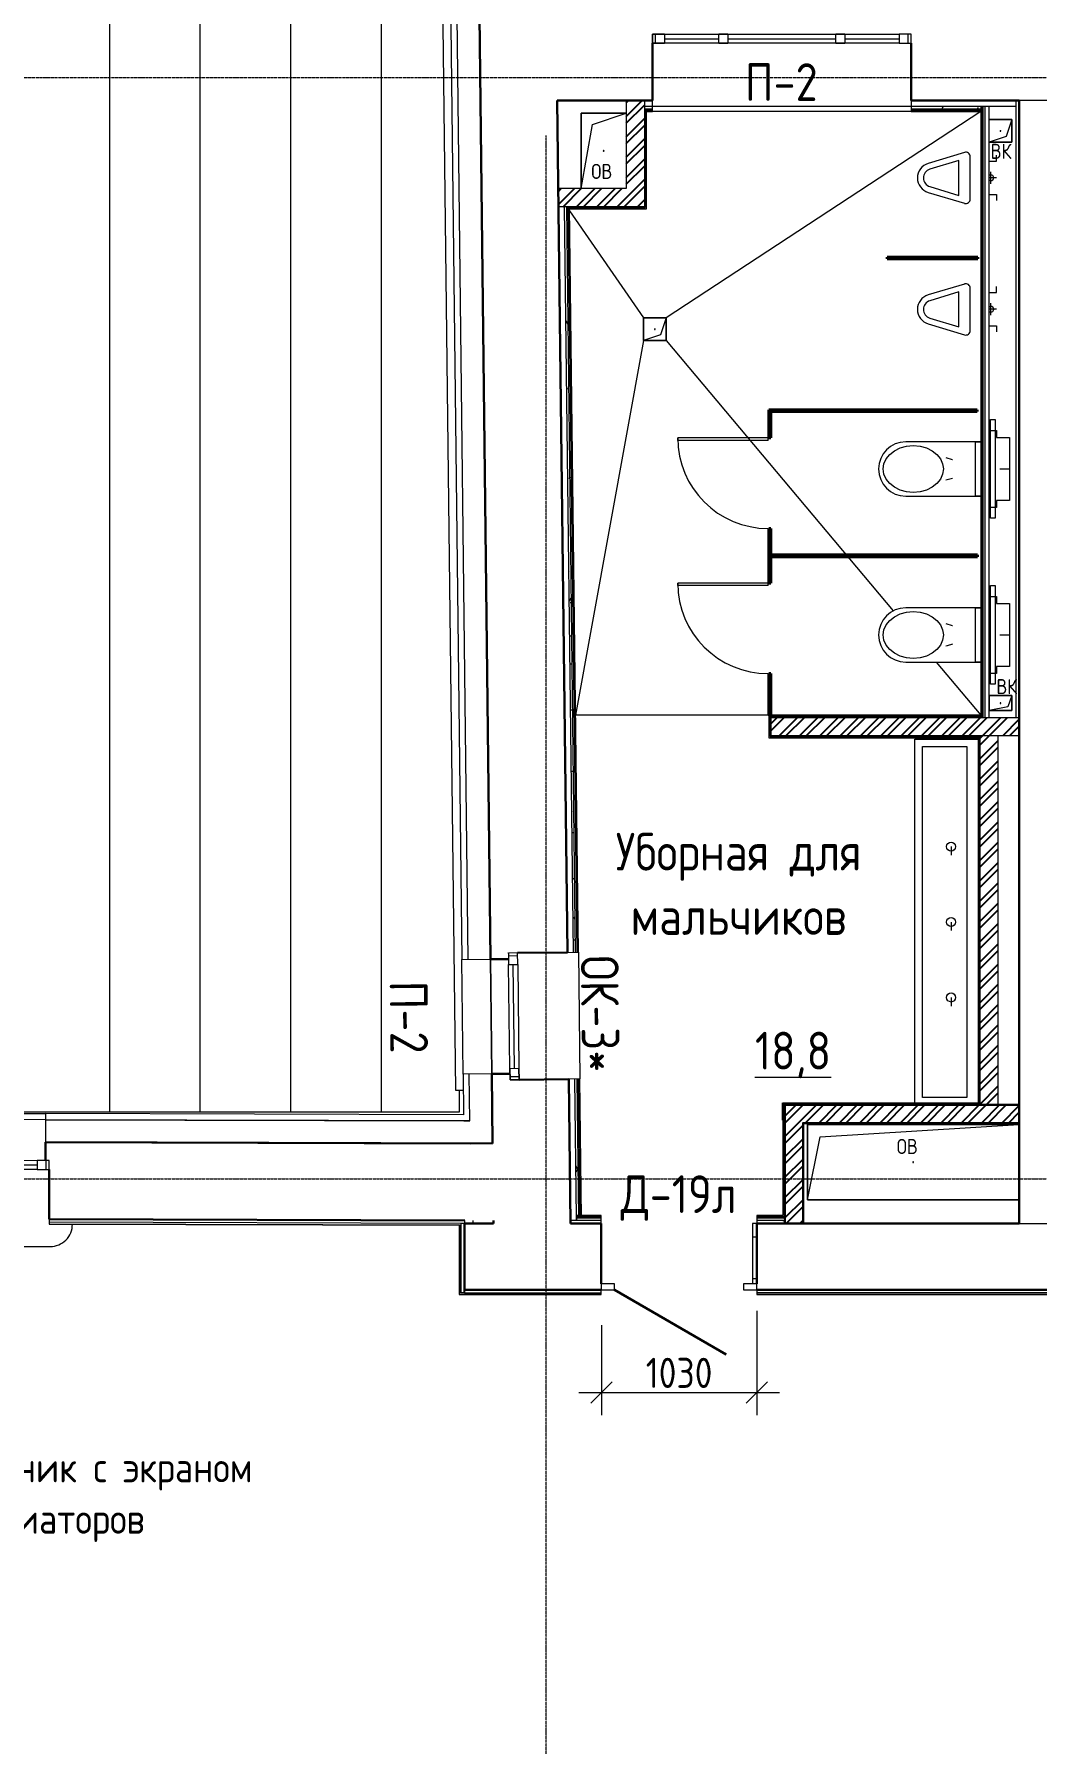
# Model space of a CAD drawing. Header units: millimetres. Extents: x -25149 to 64359, y -29707 to 46678.
# Drawn here: x 35055 to 41701, y 9202 to 20531 of the extents above; entities that cross this region are included whole.
import ezdxf

# ---------------------------------------------------------------- set-up
doc = ezdxf.new("R2010")
doc.units = ezdxf.units.MM
doc.linetypes.add('ADSK_Линия сетки', pattern=[25, 20, -2.5, 0, -2.5])
for name, color, linetype, lineweight in [('_ Окна', 7, 'Continuous', 9), ('Аннотация', 7, 'Continuous', 9), ('Двери', 7, 'Continuous', 9), ('Двери открывание', 7, 'Continuous', 9), ('Крыша', 7, 'Continuous', 9), ('Крыша штриховка', 7, 'Continuous', 9), ('Марки дверей', 7, 'Continuous', 20), ('Марки окон', 7, 'Continuous', 20), ('Марки помещений', 7, 'Continuous', 20), ('Обобщенные модели', 7, 'Continuous', 18), ('Окна', 7, 'Continuous', 9), ('Оси', 7, 'Continuous', 9), ('Перекрытие', 7, 'Continuous', 18), ('Размеры', 7, 'Continuous', 5), ('Сантехника', 7, 'Continuous', 18), ('Стены внутренние', 7, 'Continuous', 18), ('Стены наружные', 7, 'Continuous', 18), ('Стены несущие', 7, 'Continuous', 30), ('Стены отделка', 7, 'Continuous', 30), ('Стены штриховка', 7, 'Continuous', 9)]:
    doc.layers.add(name, color=color, linetype=linetype, lineweight=lineweight)
doc.styles.add('GOST Common_2', font='GOST_Common.ttf', dxfattribs={"width": 0.9, "height": 250})
doc.styles.add('GOST Common_4', font='GOST_Common.ttf', dxfattribs={"width": 0.9, "height": 200})
doc.styles.add('GOST Common_5', font='GOST_Common.ttf', dxfattribs={"width": 0.9, "height": 100})
doc.styles.add('GOST Common_6', font='GOST_Common.ttf', dxfattribs={"width": 0.9, "height": 200})
doc.dimstyles.new('ADSK_Основной_2_мм', dxfattribs={"dimscale": 304.8, "dimtxt": 201.142999, "dimasz": 0.463911, "dimexe": 0.492126, "dimexo": 0.492126, "dimgap": 0.098425, "dimtad": 1, "dimrnd": 0.01, "dimdsep": 46, "dimtxsty": 'GOST Common_6', "dimblk1": 'OBLIQUE', "dimblk2": 'OBLIQUE', "dimsah": 1, "dimcen": 0.09, "dimdle": 0.492126, "dimazin": 2, "dimtfac": 1, "dimtdec": 4, "dimtix": 1, "dimtmove": 0, "dimatfit": 3, "dimfxl": 1, "dimtvp": 1, "dimtolj": 1, "dimtzin": 0, "dimlwd": 20, "dimlwe": 20, "dimarcsym": 2})
pattern_1 = [(0, (0, 0), (406.4, 101.6), [33.528, -271.272, 33.528, -271.272, -1625.6]), (0, (0, 0), (406.4, 101.6), [-609.6, 33.528, -576.072, 33.528, -271.272, -711.2]), (0, (0, 0), (406.4, 101.6), [-1524, 33.528, -169.672, 33.528, -474.472]), (120, (152.4, 50.8), (-291.18818, 301.15272), [33.528, -271.272, 33.528, -271.272, -1625.6]), (120, (152.4, 50.8), (-291.18818, 301.15272), [-609.6, 33.528, -576.072, 33.528, -271.272, -711.2]), (120, (152.4, 50.8), (-291.18818, 301.15272), [-1524, 33.528, -169.672, 33.528, -474.472]), (240, (203.2, 254), (-115.21182, -402.75272), [33.528, -271.272, 33.528, -271.272, -1625.6]), (240, (203.2, 254), (-115.21182, -402.75272), [-609.6, 33.528, -576.072, 33.528, -271.272, -711.2]), (240, (203.2, 254), (-115.21182, -402.75272), [-1524, 33.528, -169.672, 33.528, -474.472])]

# ---------------------------------------------------------------- blocks, each defined once
blk = doc.blocks.new('131_Сантехническая перегородка_Дверь - СД-2-3905255-План 2-го этажа')
at = {"layer": 'Двери'}
for p, q in [((191, -8), (175, -8)), ((175, -8), (175, -608)), ((191, -8), (191, -608)), ((191, -608), (175, -608))]:
    blk.add_line(p, q, dxfattribs=at)
at = {"layer": 'Двери открывание'}
blk.add_arc((175, -8), 600, 270, 0, dxfattribs=at)
at = {"layer": 'Обобщенные модели', "lineweight": 40}
for p, q in [((175, 8), (0, 8)), ((0, 8), (0, -4)), ((175, -4), (175, 8)), ((775, 8), (775, -4)), ((0, -4), (175, -4))]:
    blk.add_line(p, q, dxfattribs=at)
blk.add_lwpolyline([(775, -4), (1050, -4), (1050, 8), (775, 8)], dxfattribs=at)
blk = doc.blocks.new('131_Сантехническая перегородка - СП-3 3-3867703-План 2-го этажа')
at = {"layer": 'Обобщенные модели', "lineweight": 40}
for p, q in [((1380, 8), (0, 8)), ((0, 8), (0, -4)), ((1380, -4), (1380, 8)), ((0, -4), (1380, -4))]:
    blk.add_line(p, q, dxfattribs=at)
blk = doc.blocks.new('SND_Унитаз_Jika_Olymp_с_инсталяцией - Унитаз_ выпуск прямой_ установка на пол_693х360х360_ PN30_12_ ХВ резьба HP DN15_ К гл_ кон П DN100-716055-План 2-го этажа')
at = {"layer": 'Сантехника'}
for p, q in [((-180, 687), (-180, 189)), ((180, 189), (180, 687)), ((-327, 125), (328, 125)), ((-327, 94), (-327, 125)), ((-255, 85), (-255, 125)), ((-255, 125), (255, 125)), ((-180, 224), (180, 224)), ((-180, 189), (-180, 224)), ((180, 224), (180, 189)), ((255, 125), (255, 85)), ((328, 125), (328, 94)), ((328, 94), (-327, 94)), ((-208, 85), (-255, 85)), ((-208, 0), (-208, 85)), ((208, 0), (-208, 0)), ((0, 62), (0, -6)), ((208, 85), (208, 0)), ((255, 85), (208, 85))]:
    blk.add_line(p, q, dxfattribs=at)
at = {"layer": 'Сантехника', "flags": 128}
for points in [[(0, 437), (-34, 442), (-67, 456), (-97, 480), (-121, 512), (-140, 550), (-151, 592), (-155, 637), (-151, 681), (-140, 723), (-121, 761), (-97, 793), (-67, 817), (-34, 831), (0, 837)], [(0, 837), (34, 831), (67, 817), (97, 793), (121, 761), (140, 723), (151, 681), (155, 637), (151, 592), (140, 550), (121, 512), (97, 480), (67, 456), (34, 442), (0, 437)], [(-62, 376), (-72, 412), (-75, 420)], [(75, 420), (62, 379), (62, 376)]]:
    blk.add_lwpolyline(points, dxfattribs=at)
at = {"layer": 'Сантехника'}
blk.add_arc((0, 687), 180, 0, 180, dxfattribs=at)
blk = doc.blocks.new('131_Сантехническая перегородка - СП-5-3849142-План 2-го этажа')
at = {"layer": 'Обобщенные модели', "lineweight": 40}
for p, q in [((600, 8), (0, 8)), ((0, 8), (0, -4)), ((600, -4), (600, 8)), ((0, -4), (600, -4))]:
    blk.add_line(p, q, dxfattribs=at)
blk = doc.blocks.new('SND_2D_Писуар с инсталляцией - По умолчанию-621783-План 2-го этажа')
at = {"layer": 'Сантехника'}
for p, q in [((-96, 329), (-168, 89)), ((-57, 317), (-116, 125)), ((116, 125), (57, 317)), ((168, 89), (96, 329)), ((-116, 125), (116, 125)), ((-139, 50), (140, 50)), ((-109, -75), (-109, -125)), ((-39, -87), (41, -87)), ((1, -125), (1, -75)), ((111, -75), (111, -125)), ((-109, -125), (-149, -125)), ((111, -125), (151, -125))]:
    blk.add_line(p, q, dxfattribs=at)
for centre, radius, start, end in [((0, 300), 100, 16.8118, 163.3196), ((0, 300), 60, 16.8118, 163.3578), ((-140, 80), 30, 162.9999, 270.4256), ((140, 80), 30, 270, 16.8118), ((1, -87), 18.9, 133.9559, 270), ((1, -87), 18.9, 270, 46.0441)]:
    blk.add_arc(centre, radius, start, end, dxfattribs=at)
blk = doc.blocks.new('АС_Дверь_Однопольная_Алюминиевая - 1030х2200 алюм ост с мат_плёнкой Д19л-4623618-План 2-го этажа')
at = {"layer": 'Двери'}
for p, q in [((-303, -180), (-390, -180)), ((-390, -180), (-390, -220)), ((-390, -220), (-303, -220)), ((-303, -220), (-303, -180)), ((640, -180), (553, -180)), ((553, -180), (553, -220)), ((553, -220), (640, -220)), ((640, -220), (640, -180))]:
    blk.add_line(p, q, dxfattribs=at)
at = {"layer": 'Двери', "lineweight": 30}
blk.add_line((-303, -220), (438, -648), dxfattribs=at)
blk = doc.blocks.new('GM_Отверстие прямоугольное _в плите_ - Отверстие-1400855-План 2-го этажа')
at = {"layer": 'Обобщенные модели'}
for p, q in [((-75, -75), (-75, 75)), ((-75, 75), (75, 75)), ((75, 75), (-75, 75)), ((-75, 75), (-75, -75)), ((-75, -75), (-37.5, 37.5)), ((-37.5, 37.5), (75, 75)), ((75, -75), (-75, -75)), ((-75, -75), (75, -75))]:
    blk.add_line(p, q, dxfattribs=at)
for start, end in [(360, 180), (180, 360), (60, 165), (300, 360), (195, 270)]:
    blk.add_arc((0, 0), 2.5, start, end, dxfattribs=at)
blk = doc.blocks.new('GM_Отверстие прямоугольное _в плите_ - Отверстие-1433033-План 2-го этажа')
at = {"layer": 'Обобщенные модели'}
for p, q in [((-75, -50), (-75, 50)), ((-75, 50), (75, 50)), ((75, 50), (-75, 50)), ((-75, 50), (-75, -50)), ((-75, -50), (-50, 25)), ((-50, 25), (75, 50)), ((75, 50), (75, -50)), ((75, -50), (75, 50)), ((75, -50), (-75, -50)), ((-75, -50), (75, -50))]:
    blk.add_line(p, q, dxfattribs=at)
for start, end in [(360, 180), (180, 360), (60, 165), (300, 360), (195, 270)]:
    blk.add_arc((0, 0), 2.5, start, end, dxfattribs=at)
blk = doc.blocks.new('GM_Отверстие прямоугольное _в плите_ - Отверстие-1433034-План 2-го этажа')
at = {"layer": 'Обобщенные модели'}
for p, q in [((-150, -250), (-150, 250)), ((-150, 250), (150, 250)), ((150, 250), (-150, 250)), ((-150, 250), (-150, -250)), ((-75, 175), (150, 250)), ((-150, -250), (-75, 175))]:
    blk.add_line(p, q, dxfattribs=at)
for start, end in [(360, 180), (180, 360), (60, 165), (300, 360), (195, 270)]:
    blk.add_arc((0, 0), 2.5, start, end, dxfattribs=at)
blk = doc.blocks.new('GM_Отверстие прямоугольное _в плите_ - Отверстие-V3-План 2-го этажа')
at = {"layer": 'Обобщенные модели'}
for p, q in [((-75, -75), (-75, 75)), ((-75, 75), (75, 75)), ((75, 75), (-75, 75)), ((-75, 75), (-75, -75)), ((-75, -75), (-37.5, 37.5)), ((-37.5, 37.5), (75, 75)), ((75, 75), (75, -75)), ((75, -75), (75, 75)), ((75, -75), (-75, -75)), ((-75, -75), (75, -75))]:
    blk.add_line(p, q, dxfattribs=at)
for start, end in [(360, 180), (180, 360), (60, 165), (300, 360), (195, 270)]:
    blk.add_arc((0, 0), 2.5, start, end, dxfattribs=at)
blk = doc.blocks.new('ADSK_Умывальник с 3 смесителемями - Умывальник 2-6172343-План 2-го этажа')
at = {"layer": 'Сантехника'}
for p, q in [((-1212.5, -420), (-1212.5, 0)), ((-1162.5, -370), (-1162.5, -75)), ((-1162.5, -75), (1162.5, -75)), ((1162.5, -75), (1162.5, -370)), ((-500, -180), (-443, -180)), ((0, -180), (57, -180)), ((500, -180), (557, -180)), ((1197.5, -420), (-1212.5, -420)), ((1162.5, -370), (-1162.5, -370))]:
    blk.add_line(p, q, dxfattribs=at)
for centre in [(-500, -180), (0, -180), (500, -180)]:
    blk.add_circle(centre, 30, dxfattribs=at)
blk = doc.blocks.new('окно трехпол с фрамугой - 1675-2150_h___нов_ ок16_-2190417-План 2-го этажа')
at = {"layer": '_ Окна', "lineweight": 18}
for p, q in [((-857.5, 100), (-857.5, 160)), ((-857.5, 160), (-777.5, 160)), ((-777.5, 160), (-777.5, 100)), ((-417.5, 100), (-417.5, 160)), ((-417.5, 160), (-357.5, 160)), ((-357.5, 160), (-357.5, 100)), ((357.5, 100), (357.5, 160)), ((357.5, 160), (417.5, 160)), ((417.5, 160), (417.5, 100)), ((777.5, 160), (777.5, 100)), ((857.5, 160), (777.5, 160)), ((857.5, 100), (857.5, 160)), ((-777.5, 100), (-857.5, 100)), ((-357.5, 100), (-417.5, 100)), ((417.5, 100), (357.5, 100)), ((777.5, 100), (857.5, 100))]:
    blk.add_line(p, q, dxfattribs=at)
at = {"layer": '_ Окна'}
for p, q in [((-837.5, 100), (-837.5, 160)), ((-777.5, 130), (-417.5, 130)), ((-357.5, 130), (357.5, 130)), ((417.5, 130), (777.5, 130)), ((837.5, 100), (837.5, 160))]:
    blk.add_line(p, q, dxfattribs=at)
at = {"layer": 'Окна'}
for p, q in [((-857.5, 160), (-857.5, 100)), ((-777.5, 160), (-857.5, 160)), ((-777.5, 160), (-417.5, 160)), ((-357.5, 160), (-417.5, 160)), ((-357.5, 160), (357.5, 160)), ((417.5, 160), (357.5, 160)), ((417.5, 160), (777.5, 160)), ((857.5, 160), (777.5, 160)), ((857.5, 100), (857.5, 160)), ((-857.5, 100), (-777.5, 100)), ((-417.5, 100), (-777.5, 100)), ((-417.5, 100), (-357.5, 100)), ((357.5, 100), (-357.5, 100)), ((357.5, 100), (417.5, 100)), ((777.5, 100), (417.5, 100)), ((777.5, 100), (857.5, 100))]:
    blk.add_line(p, q, dxfattribs=at)
blk = doc.blocks.new('окна_rehau_однопольное_фрамуга_сверху - 800х2240 _нов_ ОК-3_-4264304-План 2-го этажа')
at = {"layer": '_ Окна', "lineweight": 18}
for p, q in [((-420, 75), (-420, 135)), ((-420, 135), (-344, 135)), ((-344, 135), (-344, 75)), ((344, 135), (344, 75)), ((420, 135), (344, 135)), ((420, 75), (420, 135)), ((-344, 75), (-420, 75)), ((344, 75), (420, 75))]:
    blk.add_line(p, q, dxfattribs=at)
at = {"layer": '_ Окна'}
for p, q in [((-400, 75), (-400, 135)), ((400, 75), (400, 135)), ((-344, 105), (344, 105))]:
    blk.add_line(p, q, dxfattribs=at)
at = {"layer": 'Окна'}
for p, q in [((-420, 135), (-420, 75)), ((-344, 135), (-420, 135)), ((-344, 135), (344, 135)), ((420, 135), (344, 135)), ((420, 75), (420, 135)), ((-420, 75), (-344, 75)), ((344, 75), (-344, 75)), ((344, 75), (420, 75))]:
    blk.add_line(p, q, dxfattribs=at)
blk = doc.blocks.new('окно трехпол с фрамугой - 1800 и 1820х2300_h___нов_ ок15-6273869-План 2-го этажа')
at = {"layer": '_ Окна', "lineweight": 18}
for p, q in [((-910, 75), (-910, 135)), ((-910, 135), (-830, 135)), ((-830, 135), (-830, 75)), ((-470, 75), (-470, 135)), ((-470, 135), (-410, 135)), ((-410, 135), (-410, 75)), ((410, 75), (410, 135)), ((410, 135), (470, 135)), ((470, 135), (470, 75)), ((830, 135), (830, 75)), ((910, 135), (830, 135)), ((910, 75), (910, 135)), ((-830, 75), (-910, 75)), ((-410, 75), (-470, 75)), ((470, 75), (410, 75)), ((830, 75), (910, 75))]:
    blk.add_line(p, q, dxfattribs=at)
at = {"layer": '_ Окна'}
for p, q in [((-890, 75), (-890, 135)), ((890, 75), (890, 135)), ((-830, 105), (-470, 105)), ((-410, 105), (410, 105)), ((470, 105), (830, 105))]:
    blk.add_line(p, q, dxfattribs=at)
at = {"layer": 'Окна'}
for p, q in [((-910, 135), (-910, 75)), ((-830, 135), (-910, 135)), ((-830, 135), (-470, 135)), ((-410, 135), (-470, 135)), ((-410, 135), (410, 135)), ((470, 135), (410, 135)), ((470, 135), (830, 135)), ((910, 135), (830, 135)), ((910, 75), (910, 135)), ((-910, 75), (-830, 75)), ((-470, 75), (-830, 75)), ((-470, 75), (-410, 75)), ((410, 75), (-410, 75)), ((410, 75), (470, 75)), ((830, 75), (470, 75)), ((830, 75), (910, 75))]:
    blk.add_line(p, q, dxfattribs=at)
blk = doc.blocks.new('GM_Отверстие прямоугольное _в плите_ - Отверстие-3275469-План 2-го этажа')
at = {"layer": 'Обобщенные модели'}
for p, q in [((-700, -250), (-700, 250)), ((-700, 250), (700, 250)), ((700, 250), (-700, 250)), ((-700, 250), (-700, -250)), ((-617, 167), (700, 250)), ((700, 250), (700, -250)), ((700, -250), (700, 250)), ((-700, -250), (-617, 167)), ((700, -250), (-700, -250)), ((-700, -250), (700, -250))]:
    blk.add_line(p, q, dxfattribs=at)
for start, end in [(360, 180), (180, 360), (60, 165), (300, 360), (195, 270)]:
    blk.add_arc((0, 0), 2.5, start, end, dxfattribs=at)
blk = doc.blocks.new('_Oblique')
at = {"color": 0, "linetype": 'ByBlock', "lineweight": -2}
blk.add_line((-0.5, -0.5), (0.5, 0.5), dxfattribs=at)
blk = doc.blocks.new('DIMBLOCK37-План 2-го этажа')
at = {"layer": 'Defpoints', "color": 0, "transparency": 16777216}
for p in [(38815, 12126), (39845, 12221), (39845, 11530)]:
    blk.add_point(p, dxfattribs=at)
at = {"layer": 'Размеры', "color": 0, "transparency": 16777216}
for p, q in [((39845, 12071), (39845, 11380)), ((38815, 11976), (38815, 11380)), ((38665, 11530), (39995, 11530))]:
    blk.add_line(p, q, dxfattribs=at)
at = {"layer": 'Размеры', "color": 0, "transparency": 16777216, "xscale": 141.4, "yscale": 141.4, "zscale": 141.4, "rotation": 180}
blk.add_blockref('_Oblique', (38815, 11530), dxfattribs=at)
at = {"layer": 'Размеры', "color": 0, "transparency": 16777216, "xscale": 141.4, "yscale": 141.4, "zscale": 141.4}
blk.add_blockref('_Oblique', (39845, 11530), dxfattribs=at)
at = {"layer": 'Размеры', "color": 0, "transparency": 16777216, "insert": (39330, 11660), "char_height": 200, "width": 560.47, "attachment_point": 5, "style": 'GOST Common_6'}
blk.add_mtext('\\A1;1030', dxfattribs=at)

msp = doc.modelspace()

# ---------------------------------------------------------------- hatches: boundary and pattern name
h = msp.add_hatch()
h.set_pattern_fill('ANSI32', color=256, scale=10)
h.paths.add_polyline_path([(39100, 20091.318), (38980, 20091.318), (38980, 19508.327), (38529.74, 19508.327), (38531.154, 19388.327), (39100, 19388.327)])
h = msp.add_hatch()
h.set_pattern_fill('ANSI32', color=256, scale=10)
h.paths.add_polyline_path([(41445, 15883.581), (41325, 15883.581), (41325, 13435.174), (41445, 13435.174)])
h.paths.add_polyline_path([(41585, 15883.581), (41585, 16003.581), (39940, 16003.581), (39940, 15883.581)])
h.paths.add_polyline_path([(40031.713, 12945), (40151.713, 12945), (40151.713, 13315.174), (41585, 13315.174), (41585, 13435.174), (40031.713, 13435.174)])
h.paths.add_polyline_path([(40151.713, 12945), (40031.713, 12945), (40031.713, 12650.656), (40151.713, 12650.656)])
at = {"layer": 'Крыша штриховка'}
h = msp.add_hatch(dxfattribs=at)
h.set_pattern_fill('FP_9', color=256, style=0, pattern_type=2)
h.set_pattern_definition([(270, (156.06, -17199.3), (600, 4e-14), [])])
h.paths.add_polyline_path([(32637.384, 13388.868), (37875.044, 13388.868), (37875.044, 13531.824), (37850.1, 13531.53), (37764.22, 20871.318), (37764.22, 20921.318), (37875.044, 20921.318), (37875.044, 20941.318), (31397.712, 20941.318), (31445.7, 20905.531), (30008.903, 18978.878), (30109.635, 18978.878), (30088.816, 18918.878), (29964.158, 18918.878), (29183.183, 17873.193), (29184.332, 17872.018), (25018.288, 13404.483), (30949.639, 13388.868), (32278.426, 13388.868)])
h.paths.add_polyline_path([(10875, 13401.716), (10875, 13401.822), (10840.545, 13401.807)])
h.paths.add_polyline_path([(23414.995, 13408.703), (23395.594, 13436.815), (23403.468, 13436.815), (19368.391, 17765.406), (19370.121, 17766.719), (19368.391, 17765.717), (19287.95, 17891.572), (18889.822, 17891.572), (18418.214, 19252.327), (17401.121, 20843.634), (17553.954, 20941.318), (10815, 20941.318), (10815, 20882.525), (10925, 20882.525), (10925, 13462.525), (10875, 13462.525), (10875, 13441.716), (23215.425, 13409.229)])
h.paths.add_polyline_path([(32737.612, 13566.749), (32735.112, 13566.749), (32734.555, 13657.399), (32717.55, 13661.281), (32698.856, 13676.957), (32689.416, 13697.032), (32690.112, 13854.283), (32693.127, 13859.26), (32696.811, 13862.008), (32707.973, 13865.971), (32723.011, 13868.674), (32740.112, 13869.733), (32765.112, 13867.663), (32778.414, 13864.021), (32786.025, 13860.059), (32788.408, 13858.282), (32790.112, 13854.283), (32790.112, 13695.114), (32779.204, 13674.463), (32760.818, 13660.857), (32745.112, 13656.131), (32744.442, 13566.749), (32738.818, 13566.749)])
h.paths.add_polyline_path([(15975, 13566.749), (15970, 13566.749), (15969.443, 13657.399), (15952.438, 13661.281), (15933.744, 13676.957), (15924.304, 13697.032), (15925, 13854.283), (15928.015, 13859.26), (15931.699, 13862.008), (15942.861, 13865.971), (15957.899, 13868.674), (15975, 13869.733), (16000, 13867.663), (16013.302, 13864.021), (16020.913, 13860.059), (16023.296, 13858.282), (16025, 13854.283), (16025, 13695.114), (16014.092, 13674.463), (15995.706, 13660.857), (15980, 13656.131), (15979.33, 13566.749), (15976.294, 13566.749)])
at = {"layer": 'Стены внутренние', "lineweight": 9}
h = msp.add_hatch(dxfattribs=at)
h.set_pattern_fill('FP_6', color=256, style=0, pattern_type=2)
h.set_pattern_definition(pattern_1)
h.paths.add_polyline_path([(40868.222, 20036.318), (41337.5, 20036.318), (41337.5, 20051.318), (40868.222, 20051.318)])
h.paths.add_polyline_path([(39153.222, 20036.318), (39153.222, 20051.318), (39029, 20051.318), (39029, 20036.318)])
h = msp.add_hatch(dxfattribs=at)
h.set_pattern_fill('FP_6', color=256, style=0, pattern_type=2)
h.set_pattern_definition(pattern_1)
h.paths.add_polyline_path([(38650.1, 12687.319), (38665.099, 12687.495), (38654.263, 13607.325), (38639.264, 13607.148), (38646.436, 12998.358)])
h.paths.add_polyline_path([(38629.357, 14448.09), (38644.356, 14448.266), (38585.322, 19459.309), (38570.323, 19459.132), (38627.542, 14602.154)])

# ---------------------------------------------------------------- linework, layer by layer
at = {"layer": 'Крыша'}
for p, q in [((37875.044, 13388.868), (37875.044, 13531.824)), ((30949.639, 13388.868), (37875.044, 13388.868))]:
    msp.add_line(p, q, dxfattribs=at)
at = {"layer": 'Оси', "color": 252, "linetype": 'ADSK_Линия сетки'}
for p, q in [((-10114.729, 20245), (56004.853, 20245)), ((38449.565, -5373.559), (38449.565, 19860.814)), ((-10114.729, 12945), (56004.853, 12945))]:
    msp.add_line(p, q, dxfattribs=at)
at = {"layer": 'Перекрытие'}
for p, q in [((41330, 20018.318), (39245, 18651.318)), ((38604.475, 19361.558), (39095, 18651.318)), ((39095, 18501.318), (38643.857, 16018.581)), ((39245, 18501.318), (40749.381, 16709.959)), ((41034.878, 16370), (41330, 16018.581)), ((39945, 16018.581), (38642.915, 16018.581)), ((35155.137, 12891.755), (35155.137, 13008.024)), ((37965, 12650.656), (37965, 12670.396)), ((39844.565, 12650.656), (39817.063, 12650.656)), ((39817.063, 12650.656), (39817.063, 12250.656)), ((33345.398, 12496.859), (35161.029, 12496.859)), ((39817.063, 12560.656), (39844.565, 12560.656)), ((39844.565, 12283.783), (39817.063, 12283.783))]:
    msp.add_line(p, q, dxfattribs=at)
msp.add_arc((35161.029, 12644.549), 147.69, 270, 0.3426314, dxfattribs=at)
at = {"layer": 'Стены внутренние'}
for p, q in [((40868.222, 20051.318), (39153.222, 20051.318)), ((40868.222, 20018.318), (39153.222, 20018.318)), ((38088.831, 13640.666), (38079.878, 14400.614)), ((38662.366, 14447.478), (38672.261, 13607.537))]:
    msp.add_line(p, q, dxfattribs=at)
at = {"layer": 'Стены наружные'}
for p, q in [((37850.1, 13531.53), (37764.22, 20821.318)), ((37898.844, 13638.428), (37889.891, 14398.375)), ((38079.878, 14400.614), (38088.831, 13640.666)), ((37900.096, 13532.119), (37850.1, 13531.53)), ((33356.423, 13382.531), (35131.416, 13377.859)), ((35131.311, 13337.859), (33356.317, 13342.532))]:
    msp.add_line(p, q, dxfattribs=at)
at = {"layer": 'Стены несущие'}
for p, q in [((38006.24, 20651.318), (38079.878, 14400.614)), ((39153.222, 20091.318), (39153.222, 20471.318)), ((40868.222, 20471.318), (40868.222, 20091.318)), ((39153.222, 20091.318), (38522.872, 20091.318)), ((38522.872, 20091.318), (38589.371, 14446.619)), ((40868.222, 20091.318), (41585, 20091.318)), ((41585, 20091.318), (41585, 13638.96)), ((38079.878, 14400.614), (38199.87, 14402.027)), ((38199.387, 14443.024), (38199.398, 14442.024)), ((38259.394, 14442.731), (38589.371, 14446.619)), ((38208.822, 13642.08), (38088.831, 13640.666)), ((38088.831, 13640.666), (38094.257, 13180.058)), ((38599.266, 13606.677), (38269.289, 13602.789)), ((38599.266, 13606.677), (38610.529, 12650.656)), ((41585, 13638.96), (41585, 12650.656)), ((40016.713, 13450.174), (40016.713, 13335.174)), ((40031.713, 13435.174), (40031.713, 12650.656)), ((41585, 13435.174), (40031.713, 13435.174)), ((35130.916, 13187.859), (35130.6, 13067.86)), ((38094.257, 13180.058), (35130.916, 13187.859)), ((35130.916, 13187.859), (37944.242, 13180.453)), ((35155.442, 13007.794), (35154.573, 12677.795)), ((35154.573, 12677.795), (35154.573, 12677.795)), ((37909.95, 12670.541), (35154.573, 12677.795)), ((38100.494, 12650.656), (37907.063, 12650.656)), ((37907.063, 12650.656), (37907.063, 12210.656)), ((38100.265, 12670.04), (38100.494, 12650.656)), ((38610.529, 12650.656), (38814.565, 12650.656)), ((38814.565, 12250.656), (38814.565, 12650.656)), ((39844.565, 12650.656), (40050.875, 12650.656)), ((39844.565, 12650.656), (39844.565, 12250.656)), ((41585, 12650.656), (40050.875, 12650.656)), ((37907.063, 12210.656), (38814.565, 12210.656)), ((39844.565, 12210.656), (42372.063, 12210.656))]:
    msp.add_line(p, q, dxfattribs=at)
msp.add_lwpolyline([(40151.713, 12650.656), (40151.713, 13315.174), (41585, 13315.174)], dxfattribs=at)
at = {"layer": 'Стены отделка', "lineweight": 9}
for p, q in [((37814.224, 20821.318), (37889.891, 14398.375)), ((38079.878, 14400.614), (38006.24, 20651.318)), ((38980, 20091.318), (38980, 19508.327)), ((39153.222, 20018.318), (39153.222, 20091.318)), ((40868.222, 20091.318), (40868.222, 20018.318)), ((41565, 16003.581), (41565, 20091.318)), ((39153.222, 20051.318), (39100, 20051.318)), ((39100, 20018.318), (39153.222, 20018.318)), ((41565, 20051.318), (40868.222, 20051.318)), ((40868.222, 20018.318), (41330, 20018.318)), ((41330, 20051.318), (41330, 16018.581)), ((41345, 16003.581), (41345, 20051.318)), ((41385, 16003.581), (41385, 20051.318)), ((38980, 19508.327), (38569.743, 19508.327)), ((38662.366, 14447.478), (38604.159, 19388.327)), ((39925, 16018.581), (39925, 15868.581)), ((41345, 16018.581), (39937, 16018.581)), ((39940, 16003.581), (41585, 16003.581)), ((39940, 15883.581), (39940, 16003.581)), ((39925, 15868.581), (41313, 15868.581)), ((39940, 15883.581), (41585, 15883.581)), ((41313, 15883.581), (41313, 13450.174)), ((41325, 13435.174), (41325, 15883.581)), ((41445, 13435.174), (41445, 15883.581)), ((37889.891, 14398.375), (38079.878, 14400.614)), ((37929.877, 14399.846), (37929.888, 14398.847)), ((38589.371, 14446.619), (38662.366, 14447.478)), ((38629.369, 14447.09), (38629.357, 14448.09)), ((38088.831, 13640.666), (37898.844, 13638.428)), ((37898.844, 13638.428), (37901.999, 13370.565)), ((38094.257, 13180.058), (38088.831, 13640.666)), ((38672.261, 13607.537), (38599.266, 13606.677)), ((38683.098, 12687.707), (38672.261, 13607.537)), ((35131.416, 13377.859), (35131.311, 13337.859)), ((37901.999, 13370.565), (35131.416, 13377.859)), ((40016.713, 13450.174), (41325, 13450.174)), ((35131.311, 13337.859), (35130.916, 13187.859)), ((35131.311, 13337.859), (37902.471, 13330.563)), ((37942.475, 13330.458), (35131.311, 13337.859)), ((37902.471, 13330.563), (37902.478, 13329.987)), ((37902.478, 13329.987), (37942.475, 13330.458)), ((40016.713, 13335.174), (40016.713, 12703.656)), ((37944.242, 13180.453), (38094.257, 13180.058)), ((38814.565, 12703.656), (38650.296, 12703.656)), ((38650.296, 12703.656), (38650.296, 12670.656)), ((38814.565, 12650.656), (38814.565, 12703.656)), ((39844.565, 12703.656), (39844.565, 12650.656)), ((40016.713, 12703.656), (39844.565, 12703.656)), ((35154.573, 12677.795), (35154.489, 12645.795)), ((35154.489, 12645.795), (37872.868, 12638.639)), ((37909.898, 12650.541), (35154.521, 12657.795)), ((37872.868, 12638.639), (37872.868, 12180.656)), ((37884.868, 12190.656), (37884.868, 12650.607)), ((37904.868, 12650.555), (37884.868, 12650.555)), ((37904.868, 12190.656), (37904.868, 12650.555)), ((37909.898, 12650.541), (37909.95, 12670.541)), ((38610.294, 12670.656), (38650.291, 12671.128)), ((38650.296, 12670.656), (38610.529, 12670.656)), ((38610.529, 12670.656), (38610.529, 12650.656)), ((38650.1, 12687.319), (38683.098, 12687.707)), ((38650.291, 12671.128), (38650.1, 12687.319)), ((40016.713, 12670.656), (40031.713, 12670.656)), ((37874.868, 12178.656), (38814.565, 12178.656)), ((37907.063, 12190.656), (37884.868, 12190.656)), ((37907.063, 12210.656), (37907.063, 12190.656)), ((38814.565, 12178.656), (38814.565, 12210.656)), ((39844.565, 12210.656), (39844.565, 12178.656)), ((39844.565, 12178.656), (42842.063, 12178.656))]:
    msp.add_line(p, q, dxfattribs=at)
for points in [[(39100, 20091.318), (39100, 19388.327), (38531.154, 19388.327)], [(38604.336, 19373.327), (39115, 19373.327), (39115, 20018.318)]]:
    msp.add_lwpolyline(points, dxfattribs=at)
at = {"layer": 'Стены штриховка'}
for p, q in [((37856.229, 20651.318), (37929.877, 14399.846)), ((41965, 20091.318), (41585, 20091.318)), ((39100, 20036.318), (39153.222, 20036.318)), ((39100, 20027.318), (39153.222, 20027.318)), ((40868.222, 20036.318), (41330, 20036.318)), ((40868.222, 20027.318), (41330, 20027.318)), ((41339, 20051.318), (41339, 16018.581)), ((41358, 16003.581), (41358, 20051.318)), ((38569.743, 19508.327), (38529.74, 19508.327)), ((38629.357, 14448.09), (38571.157, 19388.327)), ((38644.368, 14447.266), (38586.158, 19388.327)), ((38653.367, 14447.372), (38595.159, 19388.327)), ((41345, 16009.581), (39934, 16009.581)), ((39934, 16009.581), (39934, 15877.581)), ((39934, 15877.581), (41313, 15877.581)), ((41319, 15883.581), (41319, 13450.174)), ((37942.475, 13330.458), (37938.841, 13638.899)), ((38650.1, 12687.319), (38639.264, 13607.148)), ((38665.099, 12687.495), (38654.263, 13607.325)), ((38674.098, 12687.601), (38663.262, 13607.431)), ((40025.713, 13441.174), (40025.713, 12694.656)), ((41325, 13441.174), (40025.713, 13441.174)), ((38814.565, 12694.656), (38650.296, 12694.656)), ((40025.713, 12694.656), (39844.565, 12694.656)), ((35154.494, 12647.795), (37874.868, 12640.634)), ((37874.868, 12640.634), (37874.868, 12178.656)), ((38814.565, 12685.656), (38650.296, 12685.656)), ((38814.565, 12670.656), (38650.296, 12670.656)), ((40031.713, 12685.656), (39844.565, 12685.656)), ((40016.713, 12670.656), (39844.565, 12670.656)), ((41585, 12650.656), (41965, 12650.656)), ((37872.868, 12180.656), (38814.565, 12180.656)), ((37872.868, 12180.656), (37872.868, 12178.656)), ((37872.868, 12178.656), (37874.868, 12178.656)), ((37907.063, 12190.656), (38814.565, 12190.656)), ((42802.063, 12190.656), (39844.565, 12190.656)), ((39844.565, 12180.656), (42842.063, 12180.656))]:
    msp.add_line(p, q, dxfattribs=at)
msp.add_lwpolyline([(38604.23, 19382.327), (39106, 19382.327), (39106, 20018.318)], dxfattribs=at)

# ---------------------------------------------------------------- block references
at = {"layer": 'Двери'}
msp.add_blockref('АС_Дверь_Однопольная_Алюминиевая - 1030х2200 алюм ост с мат_плёнкой Д19л-4623618-План 2-го этажа', (39204.565, 12430.656), dxfattribs=at)
at = {"layer": 'Обобщенные модели'}
for name, p in [('GM_Отверстие прямоугольное _в плите_ - Отверстие-1433034-План 2-го этажа', (38830, 19758.327)), ('GM_Отверстие прямоугольное _в плите_ - Отверстие-3275469-План 2-го этажа', (40882.063, 13056.46))]:
    msp.add_blockref(name, p, dxfattribs=at)
for name, p, rotation in [('GM_Отверстие прямоугольное _в плите_ - Отверстие-1400855-План 2-го этажа', (41460, 19889.898), 180), ('131_Сантехническая перегородка - СП-5-3849142-План 2-го этажа', (41310, 19050.581), 180), ('GM_Отверстие прямоугольное _в плите_ - Отверстие-V3-План 2-го этажа', (39170, 18576.318), 180), ('131_Сантехническая перегородка_Дверь - СД-2-3905255-План 2-го этажа', (39929, 18030.581), 269.9999999999768), ('131_Сантехническая перегородка - СП-3 3-3867703-План 2-го этажа', (41305, 18038.581), 180), ('131_Сантехническая перегородка_Дверь - СД-2-3905255-План 2-го этажа', (39929, 17068.581), 269.9999999999768), ('131_Сантехническая перегородка - СП-3 3-3867703-План 2-го этажа', (41307, 17076.581), 180), ('GM_Отверстие прямоугольное _в плите_ - Отверстие-1433033-План 2-го этажа', (41460, 16098.581), 180)]:
    msp.add_blockref(name, p, dxfattribs=dict(at, rotation=rotation))
at = {"layer": 'Окна'}
msp.add_blockref('окно трехпол с фрамугой - 1675-2150_h___нов_ ок16_-2190417-План 2-го этажа', (40010.722, 20371.318), dxfattribs=at)
for name, p, rotation in [('окна_rehau_однопольное_фрамуга_сверху - 800х2240 _нов_ ОК-3_-4264304-План 2-го этажа', (38339.337, 14023.644), 90.67495738229924), ('окно трехпол с фрамугой - 1800 и 1820х2300_h___нов_ ок15-6273869-План 2-го этажа', (34245.248, 12935.19), 359.8491625167525)]:
    msp.add_blockref(name, p, dxfattribs=dict(at, rotation=rotation))
at = {"layer": 'Сантехника'}
for name, p, rotation in [('SND_2D_Писуар с инсталляцией - По умолчанию-621783-План 2-го этажа', (41310, 19579), 90.00000000001111), ('SND_2D_Писуар с инсталляцией - По умолчанию-621783-План 2-го этажа', (41310, 18707.5), 90.00000000001111), ('SND_Унитаз_Jika_Olymp_с_инсталяцией - Унитаз_ выпуск прямой_ установка на пол_693х360х360_ PN30_12_ ХВ резьба HP DN15_ К гл_ кон П DN100-716055-План 2-го этажа', (41519, 17650), 89.99999999999962), ('SND_Унитаз_Jika_Olymp_с_инсталяцией - Унитаз_ выпуск прямой_ установка на пол_693х360х360_ PN30_12_ ХВ резьба HP DN15_ К гл_ кон П DN100-716055-План 2-го этажа', (41519, 16550), 89.99999999999962), ('ADSK_Умывальник с 3 смесителемями - Умывальник 2-6172343-План 2-го этажа', (41313, 14647.674), 269.9999999999992)]:
    msp.add_blockref(name, p, dxfattribs=dict(at, rotation=rotation))

# ---------------------------------------------------------------- texts
at = {"layer": 'Аннотация', "color": 251, "true_color": 0x4b4b4b, "char_height": 100, "width": 156.348, "attachment_point": 1, "line_spacing_factor": 1.022766, "style": 'GOST Common_5'}
for s, insert in [('\\pxt3.6,7.2,10.8,14.4,18,21.6,25.2,28.8,32.4,36,39.6,43.2,46.8,50.4,54,57.6,61.2,64.8,68.4,72,75.6,79.2,82.8,86.4,90,93.6,97.2,100.8,104.4,108,111.6,115.2;{ВК}', (41395.165, 19805.177)), ('\\pxt3.6,7.2,10.8,14.4,18,21.6,25.2,28.8,32.4,36,39.6,43.2,46.8,50.4,54,57.6,61.2,64.8,68.4,72,75.6,79.2,82.8,86.4,90,93.6,97.2,100.8,104.4,108,111.6,115.2;{ОВ}', (38747.762, 19671.864)), ('\\pxt3.6,7.2,10.8,14.4,18,21.6,25.2,28.8,32.4,36,39.6,43.2,46.8,50.4,54,57.6,61.2,64.8,68.4,72,75.6,79.2,82.8,86.4,90,93.6,97.2,100.8,104.4,108,111.6,115.2;{ВК}', (41433.131, 16257.872)), ('\\pxt3.6,7.2,10.8,14.4,18,21.6,25.2,28.8,32.4,36,39.6,43.2,46.8,50.4,54,57.6,61.2,64.8,68.4,72,75.6,79.2,82.8,86.4,90,93.6,97.2,100.8,104.4,108,111.6,115.2;{ОВ}', (40772.818, 13210.049))]:
    msp.add_mtext(s, dxfattribs=dict(at, insert=insert))
at = {"layer": 'Аннотация', "insert": (34066.038, 11475.597), "char_height": 200, "width": 2637, "attachment_point": 1, "line_spacing_factor": 1.022766, "style": 'GOST Common_4'}
msp.add_mtext('\\pxt1.8,3.6,5.4,7.2,9,10.8,12.6,14.4,16.2,18,19.8,21.6,23.4,25.2,27,28.8,30.6,32.4,34.2,36,37.8,39.6,41.4,43.2,45,46.8,48.6,50.4,52.2,54,55.8,57.6;{П-5\\PПодоконник с экраном для радиаторов }', dxfattribs=at)
at = {"layer": 'Марки дверей', "lineweight": 9, "insert": (39325.958, 12818.418), "char_height": 250, "width": 803.7, "attachment_point": 5, "line_spacing_factor": 1.022766, "style": 'GOST Common_2'}
msp.add_mtext('\\pxqc,t1.8,3.6,5.4,7.2,9,10.8,12.6,14.4,16.2,18,19.8,21.6,23.4,25.2,27,28.8,30.6,32.4,34.2,36,37.8,39.6,41.4,43.2,45,46.8,48.6,50.4,52.2,54,55.8,57.6;{Д-19л}', dxfattribs=at)
at = {"layer": 'Марки окон', "lineweight": 9, "insert": (40007.115, 20213.667), "char_height": 250, "width": 505.8, "attachment_point": 5, "line_spacing_factor": 1.022766, "style": 'GOST Common_2'}
msp.add_mtext('\\pxqc,t1.8,3.6,5.4,7.2,9,10.8,12.6,14.4,16.2,18,19.8,21.6,23.4,25.2,27,28.8,30.6,32.4,34.2,36,37.8,39.6,41.4,43.2,45,46.8,48.6,50.4,52.2,54,55.8,57.6;{П-2}', dxfattribs=at)
at = {"layer": 'Марки окон', "lineweight": 9, "char_height": 250, "attachment_point": 5, "rotation": 270.6749574, "line_spacing_factor": 1.022766, "style": 'GOST Common_2'}
for s, insert, width in [('\\pxqc,t1.8,3.6,5.4,7.2,9,10.8,12.6,14.4,16.2,18,19.8,21.6,23.4,25.2,27,28.8,30.6,32.4,34.2,36,37.8,39.6,41.4,43.2,45,46.8,48.6,50.4,52.2,54,55.8,57.6;{ОК-3*}', (38806.789, 14039.814), 839.7), ('\\pxqc,t1.8,3.6,5.4,7.2,9,10.8,12.6,14.4,16.2,18,19.8,21.6,23.4,25.2,27,28.8,30.6,32.4,34.2,36,37.8,39.6,41.4,43.2,45,46.8,48.6,50.4,52.2,54,55.8,57.6;{П-2}', (37538.716, 14017.369), 505.8)]:
    msp.add_mtext(s, dxfattribs=dict(at, insert=insert, width=width))
at = {"layer": 'Марки помещений', "lineweight": 9, "char_height": 250, "attachment_point": 5, "line_spacing_factor": 1.022766, "style": 'GOST Common_2'}
for s, insert, width in [('\\pxqc,t1.8,3.6,5.4,7.2,9,10.8,12.6,14.4,16.2,18,19.8,21.6,23.4,25.2,27,28.8,30.6,32.4,34.2,36,37.8,39.6,41.4,43.2,45,46.8,48.6,50.4,52.2,54,55.8,57.6;Уборная для мальчиков', (39724.038, 14900.561), 1885.55097), ('\\pxqc,t1.8,3.6,5.4,7.2,9,10.8,12.6,14.4,16.2,18,19.8,21.6,23.4,25.2,27,28.8,30.6,32.4,34.2,36,37.8,39.6,41.4,43.2,45,46.8,48.6,50.4,52.2,54,55.8,57.6;{\\L18,8}', (40084.868, 13766.246), 518.4)]:
    msp.add_mtext(s, dxfattribs=dict(at, insert=insert, width=width))

# ---------------------------------------------------------------- dimensions: what is measured, and where the dimension line sits
at = {"layer": 'Размеры'}
dim = msp.add_linear_dim(base=(39844.565, 11529.743), p1=(38814.565, 12125.504), p2=(39844.565, 12220.733), dimstyle='ADSK_Основной_2_мм', override={"dimpost": '<>', "dimfxl": 1034.392919, "dimlwd": 65535, "dimlwe": 65535}, dxfattribs=at)
dim.commit()
dim.dimension.update_dxf_attribs({"geometry": 'DIMBLOCK37-План 2-го этажа', "text_midpoint": (39329.565, 11659.743)})

doc.saveas('drawing.dxf')
